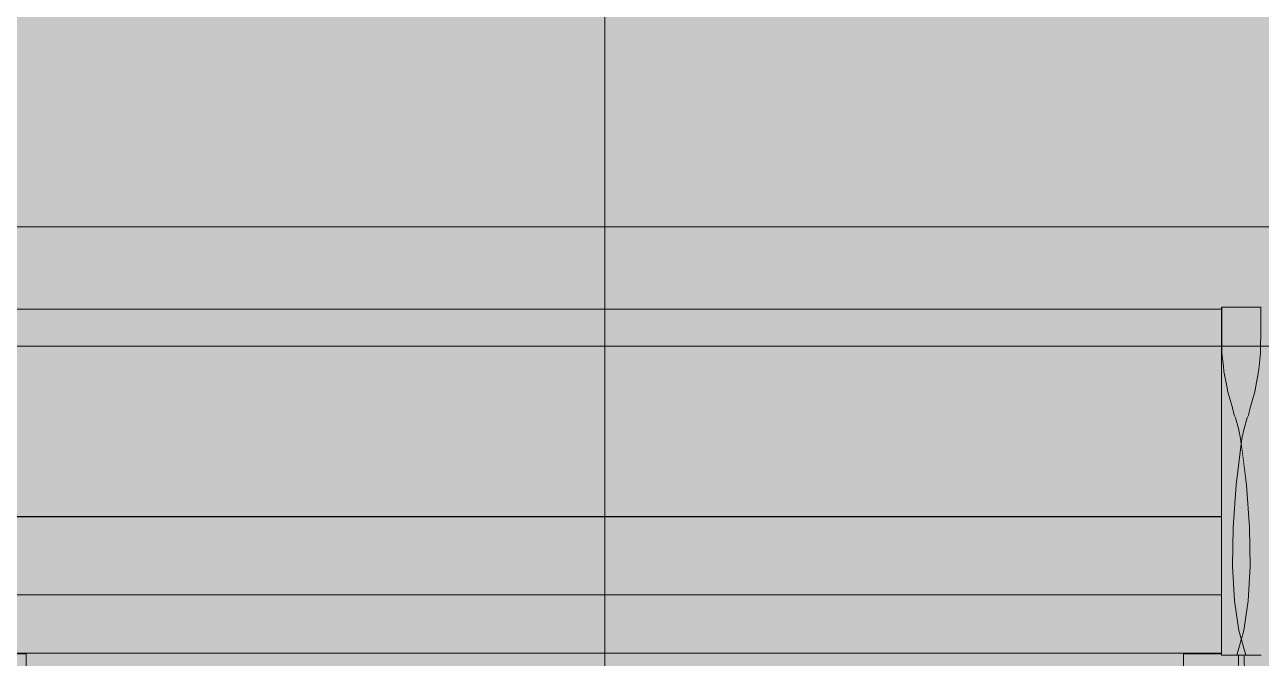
# Model space of a CAD drawing. Header units: metres. Extents: x -208 to 1512, y -277 to 123.
# Drawn here: x 841.521 to 842.327, y -14.431 to -14.018 of the extents above; entities that cross this region are included whole.
import ezdxf

# ---------------------------------------------------------------- set-up
doc = ezdxf.new("R2010")
doc.units = ezdxf.units.M
doc.header["$MEASUREMENT"] = 0
doc.linetypes.add('Wipeout_Contour', pattern=[1, 0, -1])
for name, color, linetype in [('325 Dachfenster', 7, 'Continuous'), ('330 Dachaufbau', 7, 'Continuous'), ('918 Lageplan Beschriftung.x', 7, 'Continuous')]:
    doc.layers.add(name, color=color, linetype=linetype)

# ---------------------------------------------------------------- blocks, each defined once
blk = doc.blocks.new('DF Marker 27[1465]_5', base_point=(841.89913, -14.94126))
at = {"layer": '325 Dachfenster', "color": 7, "linetype": 'Continuous', "lineweight": 13}
blk.add_line((841.89913, -18.69751), (841.89913, -13.04971), dxfattribs=at)
blk = doc.blocks.new('VELUX SlopeRoofBundle[34]_5', base_point=(825.25728, 0))
at = {"color": 254, "linetype": 'Wipeout_Contour', "lineweight": 0, "ltscale": 3369.71109}
blk.add_wipeout([(842.30113, -14.20261), (842.30113, -14.20997), (842.30151, -14.20997), (842.3015, -14.20261)], dxfattribs=at).dxf.layer = '325 Dachfenster'
at = {"color": 254, "linetype": 'Wipeout_Contour', "lineweight": 0, "ltscale": 4212.534322}
blk.add_wipeout([(842.30113, -14.25402), (842.30113, -14.26816), (842.30842, -14.26816), (842.30543, -14.2578), (842.30475, -14.25402)], dxfattribs=at).dxf.layer = '325 Dachfenster'
at = {"color": 254, "linetype": 'Wipeout_Contour', "lineweight": 0, "ltscale": 4212.002226}
blk.add_wipeout([(842.30113, -14.42938), (842.31128, -14.42938), (842.31413, -14.41924), (842.31249, -14.4134), (842.30113, -14.4134)], dxfattribs=at).dxf.layer = '325 Dachfenster'
at = {"color": 254, "linetype": 'Wipeout_Contour', "lineweight": 0, "ltscale": 5049.991696}
blk.add_wipeout([(841.49713, -14.42938), (841.48233, -14.42938), (841.48233, -14.43142), (841.52193, -14.43142), (841.52193, -14.42846), (841.49713, -14.42846)], dxfattribs=at).dxf.layer = '325 Dachfenster'
at = {"color": 254, "linetype": 'Wipeout_Contour', "lineweight": 0, "ltscale": 3369.710558}
blk.add_wipeout([(842.30113, -14.20997), (842.30113, -14.21873), (842.30152, -14.21873), (842.30151, -14.20997)], dxfattribs=at).dxf.layer = '325 Dachfenster'
at = {"color": 254, "linetype": 'Wipeout_Contour', "lineweight": 0, "ltscale": 4211.927661}
blk.add_wipeout([(842.30113, -14.26816), (842.30113, -14.27474), (842.3103, -14.27474), (842.30953, -14.27283), (842.30842, -14.26816)], dxfattribs=at).dxf.layer = '325 Dachfenster'
at = {"color": 254, "linetype": 'Wipeout_Contour', "lineweight": 0, "ltscale": 3369.972056}
blk.add_wipeout([(842.30113, -14.39403), (842.30113, -14.4134), (842.31249, -14.4134), (842.3096, -14.39403)], dxfattribs=at).dxf.layer = '325 Dachfenster'
at = {"color": 254, "linetype": 'Wipeout_Contour', "lineweight": 0, "ltscale": 3366.533461}
blk.add_wipeout([(841.49713, -14.42818), (841.49713, -14.42846), (841.52193, -14.42846), (841.52193, -14.42818)], dxfattribs=at).dxf.layer = '325 Dachfenster'
at = {"color": 254, "linetype": 'Wipeout_Contour', "lineweight": 0, "ltscale": 3369.649801}
blk.add_wipeout([(842.30113, -14.42818), (842.27633, -14.42818), (842.27633, -14.42846), (842.30113, -14.42846)], dxfattribs=at).dxf.layer = '325 Dachfenster'
at = {"color": 254, "linetype": 'Wipeout_Contour', "lineweight": 0, "ltscale": 3368.07663}
blk.add_wipeout([(842.30113, -14.20381), (841.49713, -14.20381), (841.49713, -14.21131), (842.30113, -14.21131)], dxfattribs=at).dxf.layer = '325 Dachfenster'
at = {"color": 254, "linetype": 'Wipeout_Contour', "lineweight": 0, "ltscale": 3369.711074}
blk.add_wipeout([(842.30113, -14.21873), (842.30113, -14.22906), (842.30153, -14.22906), (842.30152, -14.21873)], dxfattribs=at).dxf.layer = '325 Dachfenster'
at = {"color": 254, "linetype": 'Wipeout_Contour', "lineweight": 0, "ltscale": 3369.894696}
blk.add_wipeout([(842.30113, -14.27474), (842.30113, -14.2816), (842.31238, -14.2816), (842.3103, -14.27474)], dxfattribs=at).dxf.layer = '325 Dachfenster'
at = {"color": 254, "linetype": 'Wipeout_Contour', "lineweight": 0, "ltscale": 3369.862571}
blk.add_wipeout([(842.30832, -14.37154), (842.30113, -14.37154), (842.30113, -14.39403), (842.3096, -14.39403)], dxfattribs=at).dxf.layer = '325 Dachfenster'
at = {"color": 254, "linetype": 'Wipeout_Contour', "lineweight": 0, "ltscale": 5054.137593}
blk.add_wipeout([(842.27633, -14.42846), (842.27633, -14.43142), (842.31233, -14.43142), (842.31233, -14.42938), (842.30113, -14.42938), (842.30113, -14.42846)], dxfattribs=at).dxf.layer = '325 Dachfenster'
at = {"color": 254, "linetype": 'Wipeout_Contour', "lineweight": 0, "ltscale": 3368.077177}
blk.add_wipeout([(842.30113, -14.21131), (841.49713, -14.21131), (841.49713, -14.22001), (842.30113, -14.22001)], dxfattribs=at).dxf.layer = '325 Dachfenster'
at = {"color": 254, "linetype": 'Wipeout_Contour', "lineweight": 0, "ltscale": 4211.716948}
blk.add_wipeout([(842.30113, -14.22906), (842.30113, -14.24087), (842.32578, -14.24087), (842.32673, -14.23224), (842.32674, -14.22906)], dxfattribs=at).dxf.layer = '325 Dachfenster'
at = {"color": 254, "linetype": 'Wipeout_Contour', "lineweight": 0, "ltscale": 3368.080992}
blk.add_wipeout([(841.49713, -14.26901), (841.49713, -14.27509), (842.30113, -14.27509), (842.30113, -14.26901)], dxfattribs=at).dxf.layer = '325 Dachfenster'
at = {"color": 254, "linetype": 'Wipeout_Contour', "lineweight": 0, "ltscale": 3369.765264}
blk.add_wipeout([(842.30113, -14.34615), (842.30113, -14.37154), (842.30832, -14.37154), (842.30875, -14.34615)], dxfattribs=at).dxf.layer = '325 Dachfenster'
at = {"color": 254, "linetype": 'Wipeout_Contour', "lineweight": 0, "ltscale": 3368.091084}
blk.add_wipeout([(842.30113, -14.41206), (841.49713, -14.41206), (841.49713, -14.42818), (842.30113, -14.42818)], dxfattribs=at).dxf.layer = '325 Dachfenster'
at = {"color": 254, "linetype": 'Wipeout_Contour', "lineweight": 0, "ltscale": 3369.736654}
blk.add_wipeout([(842.32713, -14.20261), (842.3015, -14.20261), (842.30151, -14.20997), (842.32713, -14.20997)], dxfattribs=at).dxf.layer = '325 Dachfenster'
at = {"color": 254, "linetype": 'Wipeout_Contour', "lineweight": 0, "ltscale": 4211.78243}
blk.add_wipeout([(842.30113, -14.25402), (842.32351, -14.25402), (842.32543, -14.24443), (842.32578, -14.24087), (842.30113, -14.24087)], dxfattribs=at).dxf.layer = '325 Dachfenster'
at = {"color": 254, "linetype": 'Wipeout_Contour', "lineweight": 0, "ltscale": 3369.924906}
blk.add_wipeout([(842.30113, -14.31829), (842.30113, -14.34615), (842.30875, -14.34615), (842.31083, -14.31829)], dxfattribs=at).dxf.layer = '325 Dachfenster'
at = {"color": 254, "linetype": 'Wipeout_Contour', "lineweight": 0, "ltscale": 3368.089806}
blk.add_wipeout([(842.30113, -14.39084), (841.49713, -14.39084), (841.49713, -14.41206), (842.30113, -14.41206)], dxfattribs=at).dxf.layer = '325 Dachfenster'
at = {"color": 254, "linetype": 'Wipeout_Contour', "lineweight": 0, "ltscale": 3368.091694}
blk.add_wipeout([(841.52193, -14.4299), (842.27633, -14.4299), (842.27633, -14.42818), (841.52193, -14.42818)], dxfattribs=at).dxf.layer = '325 Dachfenster'
at = {"layer": '325 Dachfenster', "linetype": 'Continuous', "lineweight": 0, "flags": 128}
for points in [[(841.49713, -14.20381), (842.30113, -14.20381)], [(842.32713, -14.20261), (842.3015, -14.20261), (842.30113, -14.20261)]]:
    blk.add_lwpolyline(points, dxfattribs=at)
at = {"color": 254, "linetype": 'Wipeout_Contour', "lineweight": 0, "ltscale": 3368.07856}
blk.add_wipeout([(841.49713, -14.23026), (841.49713, -14.242), (842.30113, -14.242), (842.30113, -14.23026)], dxfattribs=at).dxf.layer = '325 Dachfenster'
at = {"color": 254, "linetype": 'Wipeout_Contour', "lineweight": 0, "ltscale": 4211.322418}
blk.add_wipeout([(842.32578, -14.24087), (842.32713, -14.24087), (842.32713, -14.22906), (842.32674, -14.22906), (842.32673, -14.23224)], dxfattribs=at).dxf.layer = '325 Dachfenster'
at = {"color": 254, "linetype": 'Wipeout_Contour', "lineweight": 0, "ltscale": 5897.104599}
blk.add_wipeout([(842.30875, -14.34615), (842.30832, -14.37154), (842.3096, -14.39403), (842.31249, -14.4134), (842.31413, -14.41924), (842.31413, -14.29168), (842.31083, -14.31829)], dxfattribs=at).dxf.layer = '325 Dachfenster'
at = {"color": 254, "linetype": 'Wipeout_Contour', "lineweight": 0, "ltscale": 3368.089051}
blk.add_wipeout([(842.30113, -14.39), (841.49713, -14.39), (841.49713, -14.39084), (842.30113, -14.39084)], dxfattribs=at).dxf.layer = '325 Dachfenster'
at = {"color": 254, "linetype": 'Wipeout_Contour', "lineweight": 0, "ltscale": 3368.091847}
blk.add_wipeout([(841.52193, -14.4299), (841.52193, -14.43265), (842.27633, -14.43265), (842.27633, -14.4299)], dxfattribs=at).dxf.layer = '325 Dachfenster'
at = {"layer": '325 Dachfenster', "linetype": 'Continuous', "lineweight": 0, "flags": 128}
for points in [[(841.49713, -14.42818), (842.30113, -14.42818)], [(841.52193, -14.42846), (841.52193, -14.42818)], [(842.27633, -14.42818), (842.27633, -14.42846)], [(841.49713, -14.42846), (841.52193, -14.42846)], [(841.52193, -14.42846), (841.52193, -14.43142), (841.52193, -14.44058)], [(842.27633, -14.42846), (842.27633, -14.43142), (842.27633, -14.44058)], [(842.27633, -14.42846), (842.30113, -14.42846)]]:
    blk.add_lwpolyline(points, dxfattribs=at)
at = {"color": 254, "linetype": 'Wipeout_Contour', "lineweight": 0, "ltscale": 3368.077817}
blk.add_wipeout([(841.49713, -14.23026), (842.30113, -14.23026), (842.30113, -14.22001), (841.49713, -14.22001)], dxfattribs=at).dxf.layer = '325 Dachfenster'
at = {"color": 254, "linetype": 'Wipeout_Contour', "lineweight": 0, "ltscale": 3368.079395}
blk.add_wipeout([(841.49713, -14.242), (841.49713, -14.25494), (842.30113, -14.25494), (842.30113, -14.242)], dxfattribs=at).dxf.layer = '325 Dachfenster'
at = {"color": 254, "linetype": 'Wipeout_Contour', "lineweight": 0, "ltscale": 4211.571068}
blk.add_wipeout([(842.32351, -14.25402), (842.32713, -14.25402), (842.32713, -14.24087), (842.32578, -14.24087), (842.32543, -14.24443)], dxfattribs=at).dxf.layer = '325 Dachfenster'
at = {"color": 254, "linetype": 'Wipeout_Contour', "lineweight": 0, "ltscale": 4211.929787}
blk.add_wipeout([(842.30113, -14.28817), (842.30113, -14.31829), (842.31083, -14.31829), (842.31413, -14.29168), (842.3137, -14.28817)], dxfattribs=at).dxf.layer = '325 Dachfenster'
at = {"color": 254, "linetype": 'Wipeout_Contour', "lineweight": 0, "ltscale": 3368.088221}
blk.add_wipeout([(841.49713, -14.36652), (841.49713, -14.39), (842.30113, -14.39), (842.30113, -14.36652)], dxfattribs=at).dxf.layer = '325 Dachfenster'
at = {"color": 254, "linetype": 'Wipeout_Contour', "lineweight": 0, "ltscale": 3369.491643}
blk.add_wipeout([(842.31578, -14.4134), (842.31128, -14.42938), (842.32713, -14.42938), (842.32713, -14.4134)], dxfattribs=at).dxf.layer = '325 Dachfenster'
at = {"layer": '325 Dachfenster', "linetype": 'Continuous', "lineweight": 0, "flags": 128}
blk.add_lwpolyline([(841.49713, -14.39), (842.30113, -14.39)], dxfattribs=at)
at = {"color": 254, "linetype": 'Wipeout_Contour', "lineweight": 0, "ltscale": 3369.737224}
blk.add_wipeout([(842.32713, -14.20997), (842.30151, -14.20997), (842.30152, -14.21873), (842.32713, -14.21873)], dxfattribs=at).dxf.layer = '325 Dachfenster'
at = {"color": 254, "linetype": 'Wipeout_Contour', "lineweight": 0, "ltscale": 3368.08031}
blk.add_wipeout([(842.30113, -14.25494), (841.49713, -14.25494), (841.49713, -14.26901), (842.30113, -14.26901)], dxfattribs=at).dxf.layer = '325 Dachfenster'
at = {"color": 254, "linetype": 'Wipeout_Contour', "lineweight": 0, "ltscale": 3369.818265}
blk.add_wipeout([(842.30113, -14.2816), (842.30113, -14.28817), (842.3137, -14.28817), (842.31238, -14.2816)], dxfattribs=at).dxf.layer = '325 Dachfenster'
at = {"color": 254, "linetype": 'Wipeout_Contour', "lineweight": 0, "ltscale": 3368.08481}
blk.add_wipeout([(842.30113, -14.31738), (841.49713, -14.31738), (841.49713, -14.33908), (842.30113, -14.33908)], dxfattribs=at).dxf.layer = '325 Dachfenster'
at = {"color": 254, "linetype": 'Wipeout_Contour', "lineweight": 0, "ltscale": 3369.527347}
blk.add_wipeout([(842.31867, -14.39403), (842.31578, -14.4134), (842.32713, -14.4134), (842.32713, -14.39403)], dxfattribs=at).dxf.layer = '325 Dachfenster'
at = {"color": 254, "linetype": 'Wipeout_Contour', "lineweight": 0, "ltscale": 5054.970972}
blk.add_wipeout([(842.31233, -14.42938), (842.31233, -14.43142), (842.35193, -14.43142), (842.35193, -14.42846), (842.32713, -14.42846), (842.32713, -14.42938)], dxfattribs=at).dxf.layer = '325 Dachfenster'
at = {"layer": '325 Dachfenster', "linetype": 'Continuous', "lineweight": 0, "flags": 128}
for points in [[(842.31197, -14.44058), (842.31233, -14.43142), (842.31233, -14.42938)], [(842.31593, -14.42938), (842.31593, -14.43142), (842.3163, -14.44058)]]:
    blk.add_lwpolyline(points, dxfattribs=at)
at = {"color": 254, "linetype": 'Wipeout_Contour', "lineweight": 0, "ltscale": 3369.73788}
blk.add_wipeout([(842.32713, -14.21873), (842.30152, -14.21873), (842.30153, -14.22906), (842.32713, -14.22906)], dxfattribs=at).dxf.layer = '325 Dachfenster'
at = {"color": 254, "linetype": 'Wipeout_Contour', "lineweight": 0, "ltscale": 4212.478699}
blk.add_wipeout([(842.30475, -14.25402), (842.30543, -14.2578), (842.30842, -14.26816), (842.32713, -14.26816), (842.32713, -14.25402)], dxfattribs=at).dxf.layer = '325 Dachfenster'
at = {"color": 254, "linetype": 'Wipeout_Contour', "lineweight": 0, "ltscale": 3368.081417}
blk.add_wipeout([(841.49713, -14.28152), (842.30113, -14.28152), (842.30113, -14.27509), (841.49713, -14.27509)], dxfattribs=at).dxf.layer = '325 Dachfenster'
at = {"color": 254, "linetype": 'Wipeout_Contour', "lineweight": 0, "ltscale": 3369.637881}
blk.add_wipeout([(842.32713, -14.27474), (842.3103, -14.27474), (842.31238, -14.2816), (842.32713, -14.2816)], dxfattribs=at).dxf.layer = '325 Dachfenster'
at = {"color": 254, "linetype": 'Wipeout_Contour', "lineweight": 0, "ltscale": 3368.08306}
blk.add_wipeout([(841.49713, -14.28761), (841.49713, -14.31738), (842.30113, -14.31738), (842.30113, -14.28761)], dxfattribs=at).dxf.layer = '325 Dachfenster'
at = {"color": 254, "linetype": 'Wipeout_Contour', "lineweight": 0, "ltscale": 3368.08652}
blk.add_wipeout([(842.30113, -14.34014), (841.49713, -14.34014), (841.49713, -14.36652), (842.30113, -14.36652)], dxfattribs=at).dxf.layer = '325 Dachfenster'
at = {"color": 254, "linetype": 'Wipeout_Contour', "lineweight": 0, "ltscale": 3369.633972}
blk.add_wipeout([(842.31995, -14.37154), (842.31867, -14.39403), (842.32713, -14.39403), (842.32713, -14.37154)], dxfattribs=at).dxf.layer = '325 Dachfenster'
at = {"color": 254, "linetype": 'Wipeout_Contour', "lineweight": 0, "ltscale": 3369.85297}
blk.add_wipeout([(842.32713, -14.42846), (842.35193, -14.42846), (842.35193, -14.42818), (842.32713, -14.42818)], dxfattribs=at).dxf.layer = '325 Dachfenster'
at = {"layer": '325 Dachfenster', "linetype": 'Continuous', "lineweight": 0, "flags": 128}
blk.add_lwpolyline([(842.32713, -14.42938), (842.31128, -14.42938), (842.30113, -14.42938)], dxfattribs=at)
at = {"color": 254, "linetype": 'Wipeout_Contour', "lineweight": 0, "ltscale": 4212.531234}
blk.add_wipeout([(842.30842, -14.26816), (842.30953, -14.27283), (842.3103, -14.27474), (842.32713, -14.27474), (842.32713, -14.26816)], dxfattribs=at).dxf.layer = '325 Dachfenster'
at = {"color": 254, "linetype": 'Wipeout_Contour', "lineweight": 0, "ltscale": 3368.081841}
blk.add_wipeout([(841.49713, -14.28761), (842.30113, -14.28761), (842.30113, -14.28152), (841.49713, -14.28152)], dxfattribs=at).dxf.layer = '325 Dachfenster'
at = {"color": 254, "linetype": 'Wipeout_Contour', "lineweight": 0, "ltscale": 3368.085582}
blk.add_wipeout([(841.49713, -14.3393), (841.49713, -14.33986), (842.30113, -14.33986), (842.30113, -14.3393)], dxfattribs=at).dxf.layer = '325 Dachfenster'
at = {"color": 254, "linetype": 'Wipeout_Contour', "lineweight": 0, "ltscale": 3369.728012}
blk.add_wipeout([(842.31995, -14.37154), (842.32713, -14.37154), (842.32713, -14.34615), (842.31952, -14.34615)], dxfattribs=at).dxf.layer = '325 Dachfenster'
at = {"color": 254, "linetype": 'Wipeout_Contour', "lineweight": 0, "ltscale": 5897.026848}
blk.add_wipeout([(842.31413, -14.29168), (842.31413, -14.41924), (842.31578, -14.4134), (842.31867, -14.39403), (842.31995, -14.37154), (842.31952, -14.34615), (842.31744, -14.31829)], dxfattribs=at).dxf.layer = '325 Dachfenster'
at = {"color": 254, "linetype": 'Wipeout_Contour', "lineweight": 0, "ltscale": 3368.085555}
blk.add_wipeout([(841.49713, -14.33908), (841.49713, -14.3393), (842.30113, -14.3393), (842.30113, -14.33908)], dxfattribs=at).dxf.layer = '325 Dachfenster'
at = {"color": 254, "linetype": 'Wipeout_Contour', "lineweight": 0, "ltscale": 3369.493385}
blk.add_wipeout([(842.32713, -14.28817), (842.3137, -14.28817), (842.31744, -14.31829), (842.32713, -14.31829)], dxfattribs=at).dxf.layer = '325 Dachfenster'
at = {"color": 254, "linetype": 'Wipeout_Contour', "lineweight": 0, "ltscale": 3368.085611}
blk.add_wipeout([(841.49713, -14.34014), (842.30113, -14.34014), (842.30113, -14.33986), (841.49713, -14.33986)], dxfattribs=at).dxf.layer = '325 Dachfenster'
at = {"layer": '325 Dachfenster', "linetype": 'Continuous', "lineweight": 0}
blk.add_line((841.89913, -18.69751), (841.89913, -13.04971), dxfattribs=at)
at = {"layer": '325 Dachfenster', "linetype": 'Continuous', "lineweight": 0, "flags": 128}
for points in [[(842.30113, -14.20261), (842.30113, -14.20997), (842.30113, -14.21873), (842.30113, -14.22906), (842.30113, -14.24087), (842.30113, -14.25402), (842.30113, -14.26816), (842.30113, -14.27474), (842.30113, -14.2816), (842.30113, -14.28817), (842.30113, -14.31829), (842.30113, -14.34615), (842.30113, -14.37154), (842.30113, -14.39403), (842.30113, -14.4134), (842.30113, -14.42938)], [(841.49713, -14.33908), (842.30113, -14.33908)]]:
    blk.add_lwpolyline(points, dxfattribs=at)
at = {"color": 254, "linetype": 'Wipeout_Contour', "lineweight": 0, "ltscale": 3369.676124}
blk.add_wipeout([(842.32713, -14.2816), (842.31238, -14.2816), (842.3137, -14.28817), (842.32713, -14.28817)], dxfattribs=at).dxf.layer = '325 Dachfenster'
at = {"color": 254, "linetype": 'Wipeout_Contour', "lineweight": 0, "ltscale": 3369.564744}
blk.add_wipeout([(842.31744, -14.31829), (842.31952, -14.34615), (842.32713, -14.34615), (842.32713, -14.31829)], dxfattribs=at).dxf.layer = '325 Dachfenster'
at = {"layer": '325 Dachfenster', "linetype": 'Continuous', "lineweight": 0, "flags": 128}
for points in [[(842.3015, -14.20261), (842.30151, -14.20997), (842.30152, -14.21873), (842.30153, -14.22906), (842.30153, -14.23224), (842.30248, -14.24087), (842.30283, -14.24443), (842.30475, -14.25402), (842.30543, -14.2578), (842.30842, -14.26816), (842.30953, -14.27283), (842.3103, -14.27474), (842.31238, -14.2816), (842.3137, -14.28817), (842.31744, -14.31829), (842.31952, -14.34615), (842.31995, -14.37154), (842.31867, -14.39403), (842.31578, -14.4134), (842.31128, -14.42938)], [(842.32676, -14.20261), (842.32676, -14.20997), (842.32675, -14.21873), (842.32674, -14.22906), (842.32673, -14.23224), (842.32578, -14.24087), (842.32543, -14.24443), (842.32351, -14.25402), (842.32283, -14.2578), (842.31985, -14.26816), (842.31873, -14.27283), (842.31797, -14.27474), (842.31589, -14.2816), (842.31457, -14.28817), (842.31083, -14.31829), (842.30875, -14.34615), (842.30832, -14.37154), (842.3096, -14.39403), (842.31249, -14.4134), (842.31699, -14.42938)]]:
    blk.add_lwpolyline(points, dxfattribs=at)
at = {"layer": '325 Dachfenster', "color": 7, "lineweight": 13}
blk.add_blockref('DF Marker 27[1465]_5', (841.89913, -14.94126), dxfattribs=at)
blk = doc.blocks.new('Dachfläche_61_5', base_point=(843.19413, -14.84386))
at = {"color": 254, "linetype": 'Wipeout_Contour', "lineweight": 0, "ltscale": 15164.069836}
blk.add_wipeout([(843.19413, -14.15023), (841.46728, -14.15023), (841.46728, -14.2255), (841.4715, -14.2255), (841.4715, -14.20473), (841.4715, -14.20261), (841.49713, -14.20261), (841.49713, -14.20381), (842.30113, -14.20381), (842.30113, -14.20261), (842.32713, -14.20261), (842.32713, -14.20381), (843.13113, -14.20381), (843.13113, -14.20261), (843.15676, -14.20261), (843.15677, -14.20473), (843.15677, -14.2255), (843.19413, -14.2255)], dxfattribs=at).dxf.layer = '325 Dachfenster'
at = {"color": 254, "linetype": 'Wipeout_Contour', "lineweight": 0, "ltscale": 3369.778532}
blk.add_wipeout([(843.19413, -13.5322), (841.46728, -13.5322), (841.46728, -14.15023), (843.19413, -14.15023)], dxfattribs=at).dxf.layer = '325 Dachfenster'
at = {"layer": '325 Dachfenster', "color": 7, "linetype": 'Continuous', "lineweight": 13, "true_color": 0xf4f4f4, "flags": 128}
blk.add_lwpolyline([(843.19413, -14.15023), (841.46728, -14.15023)], dxfattribs=at)
at = {"layer": '325 Dachfenster', "linetype": 'Continuous', "lineweight": 0}
blk.add_blockref('VELUX SlopeRoofBundle[34]_5', (825.25728, 0), dxfattribs=at)
blk = doc.blocks.new('Dachfläche_66_5', base_point=(837.80728, -13.58499))
at = {"layer": '330 Dachaufbau', "linetype": 'Continuous', "lineweight": 0, "true_color": 0x000000}
blk.add_hatch(color=18, dxfattribs=at).paths.add_polyline_path([(844.20733, -10.49457), (843.76512, -10.49457), (843.76512, -11.155), (843.75716, -11.155), (843.75716, -13.58499), (837.80728, -13.58499), (837.80728, -15.07), (839.00228, -15.07), (839.00228, -14.22801), (840.75228, -14.22801), (840.75228, -15.07), (841.46728, -15.07), (841.46728, -14.22801), (843.21728, -14.22801), (843.21728, -15.07), (844.19207, -15.07)])
at = {"layer": '330 Dachaufbau', "color": 7, "linetype": 'Continuous', "lineweight": 18, "flags": 128}
blk.add_lwpolyline([(843.21728, -14.22801), (841.46728, -14.22801)], dxfattribs=at)

msp = doc.modelspace()

# ---------------------------------------------------------------- block references
at = {"layer": '325 Dachfenster', "color": 7, "linetype": 'Continuous', "lineweight": 13, "true_color": 0xf4f4f4}
msp.add_blockref('Dachfläche_61_5', (843.19413, -14.84386), dxfattribs=at)

# ---------------------------------------------------------------- next in the draw order: hatches: boundary and pattern name
at = {"layer": '918 Lageplan Beschriftung.x', "linetype": 'Continuous', "lineweight": 0, "true_color": 0x3f0000}
msp.add_hatch(color=18, dxfattribs=at).paths.add_polyline_path([(825.31254, -15.07), (830.63228, -15.07), (830.63228, -15.97), (838.86228, -15.97), (838.86228, -15.07), (844.19207, -15.07), (844.24254, 0.07), (838.34728, 0.07), (838.34728, 0.8), (831.14728, 0.8), (831.14728, 0.07), (825.25702, 0.07)])

# ---------------------------------------------------------------- next in the draw order: block references
at = {"layer": '330 Dachaufbau', "color": 7, "linetype": 'Continuous', "lineweight": 18}
msp.add_blockref('Dachfläche_66_5', (837.80728, -13.58499), dxfattribs=at)

doc.saveas('drawing.dxf')
